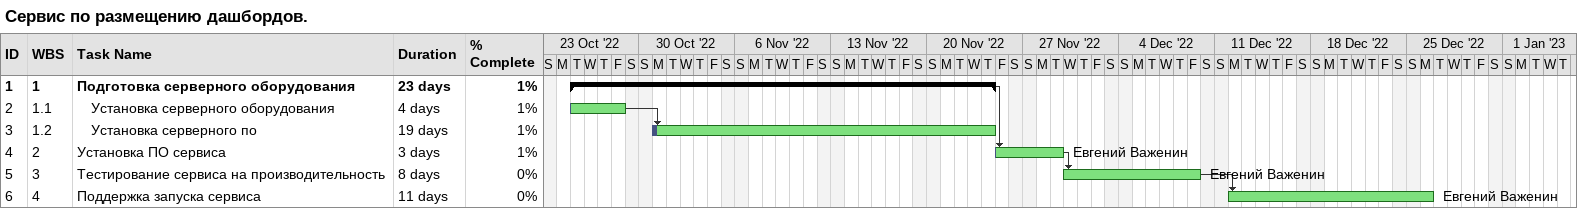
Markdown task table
Сервис по размещению дашбордов.

| ID | WBS | Task | Duration | Start | Finish | Predecessors | Resources | % complete |
|---|---|---|---|---|---|---|---|---|
| 1 | 1 | **Подготовка серверного оборудования** | 23d | 2022-10-25 | 2022-11-24 |  |  | 1 |
| 2 | 1.1 | Установка серверного оборудования | 4d | 2022-10-25 | 2022-10-28 |  |  | 1 |
| 3 | 1.2 | Установка серверного по | 19d | 2022-10-31 | 2022-11-24 | 2 |  | 1 |
| 4 | 2 | Установка ПО сервиса | 3d | 2022-11-25 | 2022-11-29 | 1 | Евгений Важенин | 1 |
| 5 | 3 | Тестирование сервиса на производительность | 8d | 2022-11-30 | 2022-12-09 | 4 | Евгений Важенин | 0 |
| 6 | 4 | Поддержка запуска сервиса | 11d | 2022-12-12 | 2022-12-26 | 5 | Евгений Важенин | 0 |
